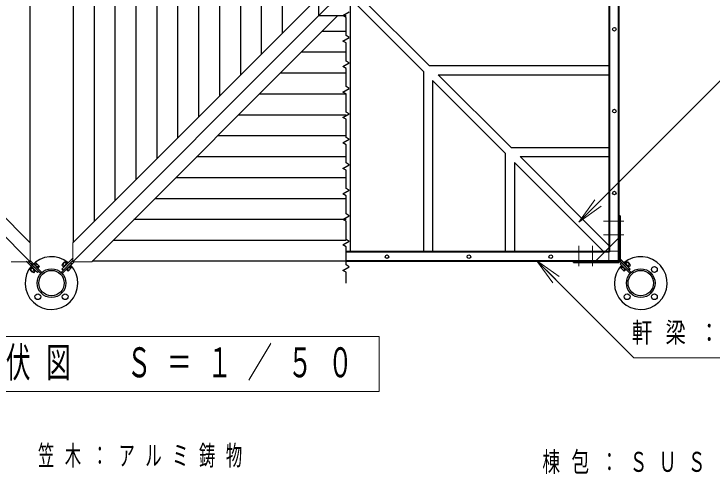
# Model space of a CAD drawing. Units: millimetres on the paper. Extents: x -365 to 10, y -38 to 257.
# Drawn here: x -263.8 to -187.1, y 135.3 to 185.9 of the extents above; entities that cross this region are included whole.
import ezdxf

# ---------------------------------------------------------------- set-up
doc = ezdxf.new("R2010")
doc.units = ezdxf.units.MM
doc.linetypes.add('USER1', pattern=[4.5, 2.5, -2])
doc.linetypes.add('USER2', pattern=[6, 3, -1, 1, -1])
doc.layers.add('LY_1', color=7, linetype='Continuous', lineweight=13)
doc.styles.add('ＭＳ ゴシック', font='')
doc.styles.get('ＭＳ ゴシック').set_extended_font_data('MS Gothic')

msp = doc.modelspace()

# ---------------------------------------------------------------- linework, layer by layer
at = {"layer": 'LY_1', "color": 4, "lineweight": 25}
for p, q in [((-262.091, 188.714), (-262.091, 160.8)), ((-262.091, 188.714), (-262.091, 160.8)), ((-257.291, 188.714), (-257.291, 160.8)), ((-197.291, 188.714), (-197.291, 159.814)), ((-197.291, 159.814), (-197.391, 159.814)), ((-227.291, 158.714), (-255.205, 158.714)), ((-227.291, 158.714), (-255.205, 158.714)), ((-227.291, 158.714), (-198.391, 158.714)), ((-198.391, 158.714), (-198.391, 158.814))]:
    msp.add_line(p, q, dxfattribs=at)
at = {"layer": 'LY_1', "color": 12, "lineweight": 25}
for p, q in [((-255.011, 188.714), (-255.011, 163.079)), ((-252.713, 188.714), (-252.713, 165.378)), ((-250.414, 188.714), (-250.414, 167.677)), ((-248.115, 188.714), (-248.115, 169.975)), ((-245.816, 188.714), (-245.816, 172.274)), ((-243.517, 188.714), (-243.517, 174.573)), ((-241.219, 188.714), (-241.219, 176.872)), ((-238.92, 188.714), (-238.92, 179.17)), ((-236.621, 188.714), (-236.621, 181.469)), ((-234.322, 188.714), (-234.322, 183.768)), ((-227.291, 183.981), (-229.938, 183.981)), ((-227.291, 183.981), (-229.938, 183.981)), ((-227.291, 181.682), (-232.236, 181.682)), ((-227.291, 181.682), (-232.236, 181.682)), ((-227.291, 179.383), (-234.535, 179.383)), ((-227.291, 179.383), (-234.535, 179.383)), ((-227.291, 177.084), (-236.834, 177.084)), ((-227.291, 177.084), (-236.834, 177.084)), ((-227.291, 174.786), (-239.133, 174.786)), ((-227.291, 174.786), (-239.133, 174.786)), ((-227.291, 172.487), (-241.431, 172.487)), ((-227.291, 172.487), (-241.431, 172.487)), ((-227.291, 170.188), (-243.73, 170.188)), ((-227.291, 170.188), (-243.73, 170.188)), ((-227.291, 167.889), (-246.029, 167.889)), ((-227.291, 167.889), (-246.029, 167.889)), ((-227.291, 165.591), (-248.328, 165.591)), ((-227.291, 165.591), (-248.328, 165.591)), ((-227.291, 163.292), (-250.627, 163.292)), ((-227.291, 163.292), (-250.627, 163.292)), ((-227.291, 160.993), (-252.925, 160.993)), ((-227.291, 160.993), (-252.925, 160.993))]:
    msp.add_line(p, q, dxfattribs=at)
at = {"layer": 'LY_1', "color": 2, "lineweight": 25}
for p, q in [((-227.291, 188.714), (-230.291, 185.714)), ((-227.291, 188.714), (-230.291, 185.714)), ((-230.291, 185.714), (-230.291, 188.714)), ((-227.291, 188.714), (-230.291, 185.714)), ((-230.291, 185.714), (-227.291, 185.714)), ((-230.291, 185.714), (-227.291, 185.714)), ((-197.291, 163.714), (-197.171, 163.714)), ((-197.291, 163.714), (-197.291, 158.714)), ((-197.171, 163.714), (-197.171, 158.774)), ((-198.291, 160.314), (-198.891, 159.714)), ((-202.291, 158.594), (-202.291, 158.714)), ((-202.291, 158.714), (-197.291, 158.714)), ((-202.291, 158.594), (-197.351, 158.594))]:
    msp.add_line(p, q, dxfattribs=at)
at = {"layer": 'LY_1', "lineweight": 25}
for p, q in [((-218.154, 180.214), (-226.654, 188.714)), ((-218.791, 179.577), (-227.291, 188.077)), ((-209.154, 171.214), (-217.154, 179.214)), ((-209.791, 170.577), (-217.791, 178.577)), ((-198.391, 160.45), (-208.154, 170.214)), ((-199.027, 159.814), (-208.791, 169.577)), ((-197.291, 163.714), (-197.291, 158.774)), ((-197.171, 163.714), (-197.291, 163.714)), ((-197.171, 163.714), (-197.291, 163.714)), ((-197.291, 163.714), (-197.291, 158.774)), ((-197.171, 163.714), (-197.171, 158.774)), ((-197.171, 163.714), (-197.171, 158.774)), ((-258.542, 157.844), (-257.291, 159.095)), ((-196.039, 157.844), (-197.291, 159.095)), ((-196.11, 157.915), (-197.171, 158.975)), ((-196.11, 157.915), (-197.171, 158.975)), ((-261.221, 157.462), (-262.473, 158.714)), ((-260.87, 157.365), (-262.218, 158.714)), ((-260.87, 157.365), (-262.171, 158.667)), ((-260.743, 157.493), (-262.044, 158.794)), ((-261.815, 158.565), (-261.942, 158.438)), ((-260.743, 157.493), (-261.815, 158.565)), ((-261.603, 158.353), (-261.558, 158.398)), ((-261.558, 158.398), (-261.133, 157.974)), ((-261.543, 158.384), (-261.402, 158.525)), ((-261.459, 158.299), (-261.317, 158.441)), ((-261.402, 158.525), (-261.006, 158.129)), ((-261.232, 158.073), (-261.091, 158.214)), ((-258.639, 157.493), (-257.291, 158.841)), ((-258.639, 157.493), (-257.338, 158.794)), ((-258.149, 158.695), (-258.545, 158.299)), ((-258.361, 158.115), (-258.545, 158.299)), ((-258.512, 157.365), (-257.21, 158.667)), ((-258.512, 157.365), (-257.439, 158.438)), ((-258.271, 158.647), (-258.497, 158.421)), ((-258.276, 158.2), (-258.497, 158.421)), ((-257.951, 158.525), (-258.375, 158.101)), ((-258.05, 158.426), (-258.271, 158.647)), ((-257.965, 158.511), (-258.149, 158.695)), ((-257.606, 158.18), (-258.03, 157.756)), ((-257.906, 158.48), (-257.951, 158.525)), ((-257.651, 158.226), (-257.606, 158.18)), ((-257.62, 158.166), (-257.479, 158.025)), ((-257.439, 158.438), (-257.567, 158.565)), ((-202.291, 158.714), (-197.351, 158.714)), ((-202.291, 158.714), (-202.291, 158.594)), ((-202.291, 158.714), (-202.291, 158.594)), ((-202.291, 158.714), (-197.351, 158.714)), ((-202.291, 158.594), (-197.351, 158.594)), ((-202.291, 158.594), (-197.351, 158.594)), ((-195.943, 157.493), (-197.291, 158.841)), ((-195.943, 157.493), (-197.171, 158.721)), ((-195.943, 157.493), (-197.171, 158.721)), ((-197.142, 158.438), (-197.015, 158.565)), ((-197.142, 158.438), (-197.015, 158.565)), ((-197.142, 158.438), (-197.015, 158.565)), ((-196.07, 157.365), (-197.142, 158.438)), ((-196.07, 157.365), (-197.142, 158.438)), ((-196.07, 157.365), (-197.142, 158.438)), ((-196.961, 158.166), (-197.103, 158.025)), ((-196.961, 158.166), (-197.103, 158.025)), ((-196.961, 158.166), (-197.103, 158.025)), ((-196.93, 158.226), (-196.975, 158.18)), ((-196.93, 158.226), (-196.975, 158.18)), ((-196.93, 158.226), (-196.975, 158.18)), ((-196.975, 158.18), (-196.551, 157.756)), ((-196.975, 158.18), (-196.551, 157.756)), ((-196.975, 158.18), (-196.551, 157.756)), ((-196.676, 158.48), (-196.63, 158.526)), ((-196.676, 158.48), (-196.63, 158.525)), ((-196.676, 158.48), (-196.63, 158.525)), ((-196.63, 158.526), (-196.206, 158.101)), ((-196.63, 158.525), (-196.206, 158.101)), ((-196.63, 158.525), (-196.206, 158.101)), ((-196.616, 158.511), (-196.432, 158.695)), ((-196.616, 158.511), (-196.432, 158.695)), ((-196.616, 158.511), (-196.432, 158.695)), ((-196.531, 158.426), (-196.311, 158.647)), ((-196.531, 158.427), (-196.311, 158.647)), ((-196.531, 158.426), (-196.311, 158.647)), ((-196.432, 158.695), (-196.036, 158.299)), ((-196.432, 158.695), (-196.036, 158.299)), ((-196.432, 158.695), (-196.036, 158.299)), ((-196.311, 158.647), (-196.084, 158.421)), ((-196.311, 158.647), (-196.084, 158.421)), ((-196.311, 158.647), (-196.084, 158.421)), ((-196.305, 158.2), (-196.084, 158.421)), ((-196.305, 158.2), (-196.084, 158.421)), ((-196.305, 158.2), (-196.084, 158.421)), ((-196.22, 158.115), (-196.036, 158.299)), ((-196.22, 158.115), (-196.036, 158.299)), ((-196.22, 158.115), (-196.036, 158.299)), ((-261.888, 158.039), (-262.072, 157.855)), ((-262.072, 157.855), (-261.676, 157.459)), ((-261.804, 157.954), (-262.024, 157.734)), ((-262.024, 157.734), (-261.798, 157.507)), ((-261.857, 158.098), (-261.903, 158.053)), ((-261.903, 158.053), (-261.478, 157.629)), ((-261.577, 157.728), (-261.798, 157.507)), ((-261.493, 157.643), (-261.676, 157.459)), ((-261.433, 157.674), (-261.478, 157.629)), ((-261.094, 157.589), (-261.221, 157.462)), ((-261.179, 157.929), (-261.133, 157.974)), ((-261.147, 157.988), (-261.006, 158.129)), ((-258.415, 157.717), (-258.542, 157.844)), ((-258.33, 158.056), (-258.375, 158.101)), ((-258.076, 157.801), (-258.03, 157.756)), ((-258.016, 157.77), (-257.875, 157.629)), ((-257.931, 157.855), (-257.79, 157.714)), ((-257.479, 158.025), (-257.875, 157.629)), ((-257.705, 158.081), (-257.564, 157.94)), ((-197.103, 158.025), (-196.707, 157.629)), ((-197.103, 158.025), (-196.707, 157.629)), ((-197.103, 158.025), (-196.707, 157.629)), ((-196.876, 158.081), (-197.018, 157.94)), ((-196.876, 158.081), (-197.018, 157.94)), ((-196.876, 158.081), (-197.018, 157.94)), ((-196.65, 157.855), (-196.792, 157.714)), ((-196.65, 157.855), (-196.792, 157.714)), ((-196.65, 157.855), (-196.792, 157.714)), ((-196.565, 157.77), (-196.707, 157.629)), ((-196.565, 157.77), (-196.707, 157.629)), ((-196.565, 157.77), (-196.707, 157.629)), ((-196.506, 157.801), (-196.551, 157.756)), ((-196.506, 157.801), (-196.551, 157.756)), ((-196.506, 157.801), (-196.551, 157.756)), ((-196.251, 158.056), (-196.206, 158.101)), ((-196.251, 158.056), (-196.206, 158.101)), ((-196.251, 158.056), (-196.206, 158.101)), ((-196.237, 157.787), (-196.11, 157.915)), ((-196.237, 157.787), (-196.11, 157.915)), ((-196.166, 157.717), (-196.039, 157.844))]:
    msp.add_line(p, q, dxfattribs=at)
at = {"layer": 'LY_1', "color": 40, "lineweight": 25}
for p, q in [((-198.391, 188.714), (-198.391, 159.814)), ((-198.311, 188.714), (-198.311, 159.734)), ((-197.391, 188.714), (-197.391, 158.814)), ((-227.291, 159.814), (-198.391, 159.814)), ((-227.291, 159.734), (-198.311, 159.734)), ((-227.291, 158.814), (-197.391, 158.814))]:
    msp.add_line(p, q, dxfattribs=at)
at = {"layer": 'LY_1', "color": 4, "linetype": 'USER1'}
for p, q in [((-198.291, 159.814), (-198.291, 188.714)), ((-198.391, 159.714), (-227.291, 159.714)), ((-198.391, 158.814), (-198.391, 159.714)), ((-197.391, 159.814), (-198.291, 159.814))]:
    msp.add_line(p, q, dxfattribs=at)
at = {"layer": 'LY_1', "color": 131, "lineweight": 25}
for p, q in [((-289.091, 187.8), (-262.044, 160.753)), ((-289.091, 187.8), (-262.044, 160.753)), ((-230.291, 187.8), (-257.338, 160.753)), ((-226.791, 159.814), (-226.791, 187.577)), ((-289.091, 185.714), (-262.044, 158.667)), ((-289.091, 185.714), (-262.044, 158.667)), ((-289.091, 185.714), (-262.044, 158.667)), ((-230.291, 185.714), (-257.338, 158.667)), ((-230.291, 185.714), (-257.338, 158.667)), ((-230.291, 185.714), (-257.338, 158.667)), ((-228.205, 185.714), (-255.252, 158.667)), ((-228.205, 185.714), (-255.252, 158.667)), ((-218.154, 180.214), (-198.391, 180.214)), ((-218.791, 179.577), (-218.791, 159.814)), ((-217.154, 179.214), (-198.391, 179.214)), ((-217.791, 178.577), (-217.791, 159.814)), ((-209.154, 171.214), (-198.391, 171.214)), ((-209.791, 170.577), (-209.791, 159.814)), ((-208.154, 170.214), (-198.391, 170.214)), ((-208.791, 169.577), (-208.791, 159.814))]:
    msp.add_line(p, q, dxfattribs=at)
at = {"layer": 'LY_1'}
for p, q in [((-201.705, 162.995), (-199.937, 165.47)), ((-201.705, 162.995), (-199.584, 165.116)), ((-199.23, 164.762), (-201.705, 162.995)), ((-204.573, 156.339), (-206.341, 158.814)), ((-206.341, 158.814), (-203.866, 157.046)), ((-206.341, 158.814), (-204.219, 156.692)), ((-223.663, 150.442), (-295.719, 150.442)), ((-223.663, 144.386), (-223.663, 150.442)), ((-295.719, 144.386), (-223.663, 144.386))]:
    msp.add_line(p, q, dxfattribs=at)
at = {"layer": 'LY_1', "linetype": 'USER2'}
for p, q in [((-196.736, 163.114), (-198.975, 163.114)), ((-196.736, 161.614), (-198.975, 161.614)), ((-201.691, 158.159), (-201.691, 160.398)), ((-200.191, 158.159), (-200.191, 160.398))]:
    msp.add_line(p, q, dxfattribs=at)
at = {"layer": 'LY_1', "color": 2, "linetype": 'USER1'}
for p, q in [((-197.171, 161.434), (-198.291, 160.314)), ((-198.891, 159.714), (-200.011, 158.594))]:
    msp.add_line(p, q, dxfattribs=at)
at = {"layer": 'LY_1', "color": 131}
for p, q in [((-262.044, 160.753), (-262.044, 158.667)), ((-262.044, 160.753), (-262.044, 158.667)), ((-257.338, 160.753), (-257.338, 158.667)), ((-264.13, 158.667), (-262.044, 158.667)), ((-255.252, 158.667), (-257.338, 158.667)), ((-255.252, 158.667), (-257.338, 158.667))]:
    msp.add_line(p, q, dxfattribs=at)
at = {"layer": 'LY_1', "lineweight": 25}
msp.add_lwpolyline([(-227.291, 156.314), (-227.291, 157.514), (-227.637, 157.714), (-226.944, 158.114), (-227.291, 158.314), (-227.291, 160.314), (-227.637, 160.514), (-226.944, 160.914), (-227.291, 161.114), (-227.291, 163.114), (-227.637, 163.314), (-226.944, 163.714), (-227.291, 163.914), (-227.291, 165.914), (-227.637, 166.114), (-226.944, 166.514), (-227.291, 166.714), (-227.291, 168.714), (-227.637, 168.914), (-226.944, 169.314), (-227.291, 169.514), (-227.291, 171.514), (-227.637, 171.714), (-226.944, 172.114), (-227.291, 172.314), (-227.291, 174.314), (-227.637, 174.514), (-226.944, 174.914), (-227.291, 175.114), (-227.291, 177.114), (-227.637, 177.314), (-226.944, 177.714), (-227.291, 177.914), (-227.291, 179.914), (-227.637, 180.114), (-226.944, 180.514), (-227.291, 180.714), (-227.291, 182.714), (-227.637, 182.914), (-226.944, 183.314), (-227.291, 183.514), (-227.291, 185.514), (-227.637, 185.714), (-226.944, 186.114)], dxfattribs=at)
at = {"layer": 'LY_1'}
for points in [[(-201.705, 162.995), (-185.632, 179.068), (-143.605, 179.068)], [(-206.341, 158.814), (-195.637, 148.11), (-150.354, 148.11)]]:
    msp.add_lwpolyline(points, dxfattribs=at)
at = {"layer": 'LY_1', "lineweight": 25}
for centre, radius in [((-197.791, 184.214), 0.2), ((-197.791, 175.214), 0.2), ((-197.791, 166.214), 0.2), ((-222.791, 159.214), 0.2), ((-213.791, 159.214), 0.2), ((-204.791, 159.214), 0.2), ((-259.691, 156.314), 1.58), ((-259.691, 156.314), 1.58), ((-259.691, 156.314), 1.58), ((-259.691, 156.314), 1.398), ((-259.691, 156.314), 1.398), ((-259.691, 156.314), 1.398), ((-194.891, 156.314), 1.58), ((-194.891, 156.314), 1.58), ((-194.891, 156.314), 1.58), ((-194.891, 156.314), 1.398), ((-194.891, 156.314), 1.398), ((-194.891, 156.314), 1.398), ((-193.391, 157.814), 0.32), ((-261.191, 154.814), 0.32), ((-258.191, 154.814), 0.32), ((-196.391, 154.814), 0.32), ((-193.391, 154.814), 0.32)]:
    msp.add_circle(centre, radius, dxfattribs=at)
for centre, radius, start, end in [((-259.691, 156.314), 2.9, 50.34217, 43.22157), ((-194.891, 156.314), 2.9, 136.77843, 129.65783), ((-197.351, 158.774), 0.18, 270, 0), ((-197.351, 158.774), 0.06, 270, 0), ((-197.351, 158.774), 0.06, 270, 0), ((-197.351, 158.774), 0.18, 270, 0)]:
    msp.add_arc(centre, radius, start, end, dxfattribs=at)
at = {"layer": 'LY_1', "color": 2, "lineweight": 25}
msp.add_arc((-197.351, 158.774), 0.18, 270, 0, dxfattribs=at)

# ---------------------------------------------------------------- texts
at = {"layer": 'LY_1', "attachment_point": 4, "style": 'ＭＳ ゴシック'}
for s, insert, char_height in [('\\T1.64;\\W0.75;軒梁：□－１００×５０×３．２', (-195.865, 150.76), 2.199), ('\\T1.64;\\W0.6;屋根伏／小屋組伏図\u3000Ｓ＝１／５０', (-295.691, 147.414), 3.299), ('\\T1.64;\\W0.6;笠木：アルミ鋳物', (-261.178, 137.252), 2.199), ('\\T1.64;\\W0.65;棟包：ＳＵＳ', (-205.707, 136.549), 2.199)]:
    msp.add_mtext(s, dxfattribs=dict(at, insert=insert, char_height=char_height))

doc.saveas('drawing.dxf')
